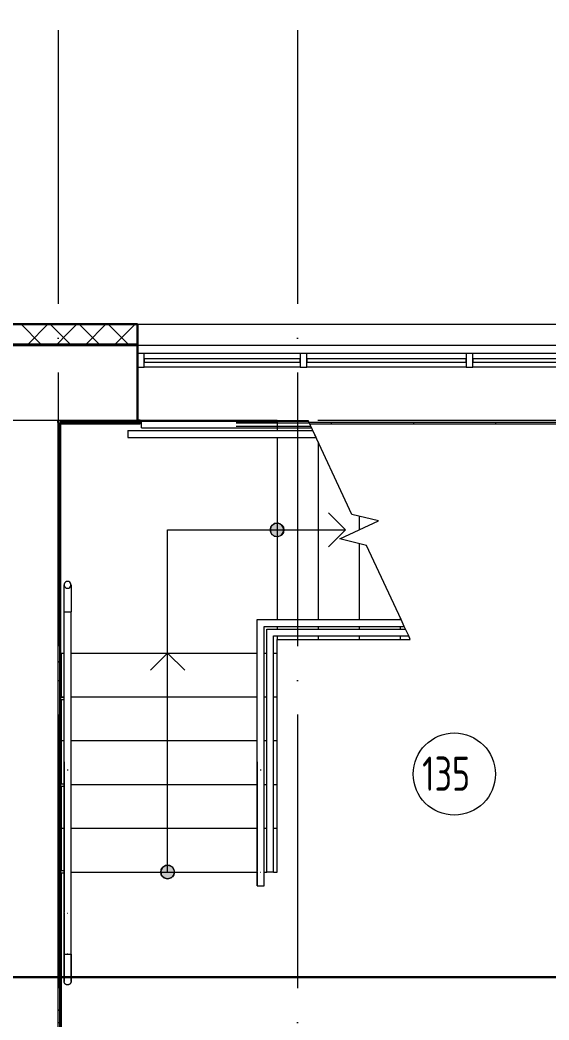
# Model space of a CAD drawing. Header units: millimetres. Extents: x -1073752 to 1436911, y -1379358 to 94781.
# Drawn here: x -1027395 to -1023531, y -875001 to -867694 of the extents above; entities that cross this region are included whole.
import ezdxf

# ---------------------------------------------------------------- set-up
doc = ezdxf.new("R2010")
doc.units = ezdxf.units.MM
doc.linetypes.add('ADSK_Линия сетки', pattern=[25, 20, -2.5, 0, -2.5])
for name, color, linetype, lineweight in [('Витраж', 7, 'Continuous', 9), ('Лестницы', 7, 'Continuous', 9), ('лс', 5, 'Continuous', 30), ('Марки помещений', 7, 'Continuous', 20), ('Ограждение', 252, 'Continuous', 9), ('Оси', 252, 'Continuous', 9), ('Панели витража', 7, 'Continuous', 9), ('Перекрытие', 252, 'Continuous', 18), ('Стены внутренние', 7, 'Continuous', 18), ('Стены наружные', 7, 'Continuous', 18), ('Стены штриховка', 7, 'Continuous', 9), ('Стрелки вверх', 7, 'Continuous', 18)]:
    doc.layers.add(name, color=color, linetype=linetype, lineweight=lineweight)
doc.styles.add('GOST Common_3', font='', dxfattribs={"height": 3.5})
doc.styles.get('GOST Common_3').set_extended_font_data('GOST 2.304 type A')
pattern_1 = [(0, (-32119.8, 96), (0, 600), []), (90, (-32119.8, 96), (-600, 4e-14), [])]

# ---------------------------------------------------------------- blocks, each defined once
blk = doc.blocks.new('1 этаж')
at = {"layer": 'Ограждение', "true_color": 0x636466}
h = blk.add_hatch(dxfattribs=at)
h.set_pattern_fill('FP_25', color=251, style=0, pattern_type=2)
h.set_pattern_definition(pattern_1)
h.paths.add_polyline_path([(-28630.8, 26831.3), (-28620.8, 26841.3), (-32871.9, 26841.3), (-32867.2, 26831.3), (-29315.7, 26831.3)])
h = blk.add_hatch(dxfattribs=at)
h.set_pattern_fill('FP_25', color=251, style=0, pattern_type=2)
h.set_pattern_definition(pattern_1)
h.paths.add_polyline_path([(-34690.8, 21056.3), (-34680.8, 21056.3), (-34680.8, 23236.9), (-34690.8, 23236.9), (-34690.8, 21327.7)])
at = {"layer": 'Стрелки вверх', "true_color": 0x636466}
h = blk.add_hatch(color=251, dxfattribs=at)
edge = h.paths.add_edge_path()
edge.add_arc((-33105.8, 26056.3), 50, 0, 360)
for points in [[(-33098.7, 26006.8), (-33073.1, 26018.5), (-33057.8, 26042.2), (-33057.8, 26070.4), (-33073.1, 26094.1), (-33098.7, 26105.8), (-33126.6, 26101.8), (-33147.9, 26083.3), (-33155.8, 26056.3), (-33147.9, 26029.2), (-33126.6, 26010.8)], [(-33905.8, 23506.3), (-33878.8, 23514.2), (-33860.3, 23535.5), (-33856.3, 23563.4), (-33868, 23589), (-33891.7, 23604.2), (-33919.9, 23604.2), (-33943.6, 23589), (-33955.3, 23563.4), (-33951.3, 23535.5), (-33932.8, 23514.2)]]:
    blk.add_hatch(color=251, dxfattribs=at).paths.add_polyline_path(points)
h = blk.add_hatch(color=251, dxfattribs=at)
edge = h.paths.add_edge_path()
edge.add_arc((-33905.8, 23556.3), 50, 0, 360)
at = {"layer": 'Витраж', "color": 251, "lineweight": 18, "true_color": 0x636466}
for p, q in [((-34075.7, 27343.8), (-34125.7, 27343.8)), ((-34125.7, 27343.8), (-34125.7, 27243.8)), ((-34075.7, 27243.8), (-34075.7, 27343.8)), ((-34125.7, 27243.8), (-34075.7, 27243.8))]:
    blk.add_line(p, q, dxfattribs=at)
at = {"layer": 'Витраж', "color": 251, "true_color": 0x636466}
for p, q in [((-32938.2, 27343.8), (-34075.7, 27343.8)), ((-31725.7, 27343.8), (-32888.2, 27343.8)), ((-30513.2, 27343.8), (-31675.7, 27343.8)), ((-32938.2, 27243.8), (-34075.7, 27243.8)), ((-31725.7, 27243.8), (-32888.2, 27243.8)), ((-30513.2, 27243.8), (-31675.7, 27243.8))]:
    blk.add_line(p, q, dxfattribs=at)
at = {"layer": 'Витраж', "color": 251, "lineweight": 18, "true_color": 0x636466, "extrusion": (0, 0, -1)}
for p, q in [((-32888.2, 27343.8), (-32938.2, 27343.8)), ((-32938.2, 27343.8), (-32938.2, 27243.8)), ((-32888.2, 27243.8), (-32888.2, 27343.8)), ((-31675.7, 27343.8), (-31725.7, 27343.8)), ((-31725.7, 27343.8), (-31725.7, 27243.8)), ((-31675.7, 27243.8), (-31675.7, 27343.8)), ((-32938.2, 27243.8), (-32888.2, 27243.8)), ((-31725.7, 27243.8), (-31675.7, 27243.8))]:
    blk.add_line(p, q, dxfattribs=at)
at = {"layer": 'Лестницы', "color": 251, "true_color": 0x636466}
for p, q in [((-33105.8, 26856.3), (-34105.8, 26856.3)), ((-33105.8, 26856.3), (-33105.8, 26781.3)), ((-33105.8, 26856.3), (-32878.8, 26856.3)), ((-33105.8, 26856.3), (-33105.8, 26781.3)), ((-32558.6, 26169.6), (-32878.8, 26856.3)), ((-33105.8, 26731.3), (-33105.8, 25401.3)), ((-33105.8, 26731.3), (-33105.8, 25401.3)), ((-32805.8, 26699.6), (-32805.8, 25401.3)), ((-32805.8, 26699.6), (-32805.8, 25401.3)), ((-32364.2, 26122.3), (-32558.6, 26169.6)), ((-32647.4, 25990.2), (-32364.2, 26122.3)), ((-32505.8, 26156.7), (-32505.8, 26056.3)), ((-32505.8, 26156.7), (-32505.8, 26056.3)), ((-32453, 25943), (-32647.4, 25990.2)), ((-32505.8, 25955.8), (-32505.8, 25401.3)), ((-32505.8, 25955.8), (-32505.8, 25401.3)), ((-32200.4, 25401.3), (-32453, 25943)), ((-32205.8, 25412.9), (-32205.8, 25401.3)), ((-32205.8, 25412.9), (-32205.8, 25401.3)), ((-33105.8, 25351.3), (-33105.8, 25331.3)), ((-33105.8, 25351.3), (-33105.8, 25331.3)), ((-33105.8, 25281.3), (-33105.8, 25256.3)), ((-33105.8, 25281.3), (-33105.8, 25256.3)), ((-32805.8, 25351.3), (-32805.8, 25331.3)), ((-32805.8, 25351.3), (-32805.8, 25331.3)), ((-32805.8, 25281.3), (-32805.8, 25256.3)), ((-32805.8, 25281.3), (-32805.8, 25256.3)), ((-32505.8, 25351.3), (-32505.8, 25331.3)), ((-32505.8, 25351.3), (-32505.8, 25331.3)), ((-32505.8, 25281.3), (-32505.8, 25256.3)), ((-32505.8, 25281.3), (-32505.8, 25256.3)), ((-32205.8, 25351.3), (-32205.8, 25331.3)), ((-32205.8, 25351.3), (-32205.8, 25331.3)), ((-32205.8, 25281.3), (-32205.8, 25256.3)), ((-32205.8, 25281.3), (-32205.8, 25256.3)), ((-32167.7, 25331.3), (-32177.1, 25351.3)), ((-32132.8, 25256.3), (-32144.4, 25281.3)), ((-33105.8, 25156.3), (-33105.8, 25256.3)), ((-33105.8, 25256.3), (-32805.8, 25256.3)), ((-32805.8, 25256.3), (-32505.8, 25256.3)), ((-32505.8, 25256.3), (-32205.8, 25256.3)), ((-32205.8, 25256.3), (-32132.8, 25256.3)), ((-34690.8, 25156.3), (-34660.8, 25156.3)), ((-34610.8, 25156.3), (-33250.8, 25156.3)), ((-33200.8, 25156.3), (-33180.8, 25156.3)), ((-33130.8, 25156.3), (-33105.8, 25156.3)), ((-33105.8, 24836.3), (-33105.8, 25156.3)), ((-34680.8, 24836.3), (-34660.8, 24836.3)), ((-34680.8, 24836.3), (-34660.8, 24836.3)), ((-34610.8, 24836.3), (-33250.8, 24836.3)), ((-34610.8, 24836.3), (-33250.8, 24836.3)), ((-33200.8, 24836.3), (-33180.8, 24836.3)), ((-33200.8, 24836.3), (-33180.8, 24836.3)), ((-33130.8, 24836.3), (-33105.8, 24836.3)), ((-33130.8, 24836.3), (-33105.8, 24836.3)), ((-33105.8, 24516.3), (-33105.8, 24836.3)), ((-34680.8, 24516.3), (-34660.8, 24516.3)), ((-34680.8, 24516.3), (-34660.8, 24516.3)), ((-34610.8, 24516.3), (-33250.8, 24516.3)), ((-34610.8, 24516.3), (-33250.8, 24516.3)), ((-33200.8, 24516.3), (-33180.8, 24516.3)), ((-33200.8, 24516.3), (-33180.8, 24516.3)), ((-33130.8, 24516.3), (-33105.8, 24516.3)), ((-33130.8, 24516.3), (-33105.8, 24516.3)), ((-33105.8, 24196.3), (-33105.8, 24516.3)), ((-34610.8, 24196.3), (-33250.8, 24196.3)), ((-34610.8, 24196.3), (-33250.8, 24196.3)), ((-33200.8, 24196.3), (-33180.8, 24196.3)), ((-33200.8, 24196.3), (-33180.8, 24196.3)), ((-33130.8, 24196.3), (-33105.8, 24196.3)), ((-33130.8, 24196.3), (-33105.8, 24196.3)), ((-33105.8, 23876.3), (-33105.8, 24196.3)), ((-34680.8, 23876.3), (-34660.8, 23876.3)), ((-34680.8, 23876.3), (-34660.8, 23876.3)), ((-34610.8, 23876.3), (-33250.8, 23876.3)), ((-34610.8, 23876.3), (-33250.8, 23876.3)), ((-33200.8, 23876.3), (-33180.8, 23876.3)), ((-33200.8, 23876.3), (-33180.8, 23876.3)), ((-33130.8, 23876.3), (-33105.8, 23876.3)), ((-33130.8, 23876.3), (-33105.8, 23876.3)), ((-33105.8, 23556.3), (-33105.8, 23876.3)), ((-34610.8, 23556.3), (-33250.8, 23556.3)), ((-34610.8, 23556.3), (-33250.8, 23556.3)), ((-33200.8, 23556.3), (-33180.8, 23556.3)), ((-33200.8, 23556.3), (-33180.8, 23556.3)), ((-33130.8, 23556.3), (-33105.8, 23556.3)), ((-33130.8, 23556.3), (-33105.8, 23556.3))]:
    blk.add_line(p, q, dxfattribs=at)
at = {"layer": 'Марки помещений', "color": 251, "true_color": 0x636466}
blk.add_circle((-31811.2, 24272), 300, dxfattribs=at)
at = {"layer": 'Ограждение', "color": 251, "true_color": 0x636466}
for p, q in [((-34680.8, 26831.3), (-34105.8, 26831.3)), ((-34105.8, 26841.3), (-34105.8, 26831.3)), ((-34096.8, 26851.3), (-33405.8, 26851.3)), ((-34096.8, 26801.3), (-34096.8, 26851.3)), ((-33405.8, 26851.3), (-32876.5, 26851.3)), ((-33405.8, 26838.8), (-32870.7, 26838.8)), ((-32867.2, 26831.3), (-28630.8, 26831.3)), ((-34196.8, 26781.3), (-34196.8, 26731.3)), ((-34196.8, 26781.3), (-33405.8, 26781.3)), ((-34096.8, 26801.3), (-33405.8, 26801.3)), ((-33405.8, 26813.8), (-32859, 26813.8)), ((-33405.8, 26801.3), (-32853.2, 26801.3)), ((-33405.8, 26781.3), (-32843.9, 26781.3)), ((-32820.6, 26731.3), (-32843.9, 26781.3)), ((-34196.8, 26731.3), (-33405.8, 26731.3)), ((-33405.8, 26731.3), (-32820.6, 26731.3)), ((-34660.8, 25456.3), (-34610.8, 25456.3)), ((-34660.8, 24836.3), (-34660.8, 25456.3)), ((-34610.8, 24836.3), (-34610.8, 25456.3)), ((-33250.8, 25401.3), (-32200.4, 25401.3)), ((-33250.8, 24836.3), (-33250.8, 25401.3)), ((-32177.1, 25351.3), (-32200.4, 25401.3)), ((-33200.8, 25351.3), (-32177.1, 25351.3)), ((-33200.8, 24836.3), (-33200.8, 25351.3)), ((-33180.8, 25331.3), (-32167.7, 25331.3)), ((-33180.8, 24836.3), (-33180.8, 25331.3)), ((-33130.8, 25281.3), (-32144.4, 25281.3)), ((-33130.8, 24836.3), (-33130.8, 25281.3)), ((-32144.4, 25281.3), (-32167.7, 25331.3)), ((-32144.4, 25281.3), (-32167.7, 25331.3)), ((-34680.8, 24836.3), (-34680.8, 25156.3)), ((-34660.8, 24832.5), (-34690.8, 24832.5)), ((-34690.8, 24817.5), (-34660.8, 24817.5)), ((-34680.8, 24832.2), (-34680.8, 24836.3)), ((-34680.8, 24198.4), (-34680.8, 24817.7)), ((-34660.8, 23256.3), (-34660.8, 24836.3)), ((-34610.8, 23256.3), (-34610.8, 24836.3)), ((-33250.8, 23556.3), (-33250.8, 24836.3)), ((-33200.8, 23556.3), (-33200.8, 24836.3)), ((-33180.8, 23556.3), (-33180.8, 24836.3)), ((-33130.8, 23556.3), (-33130.8, 24836.3)), ((-34660.8, 24361.8), (-34660.8, 23261.8)), ((-34610.8, 23261.8), (-34610.8, 24361.8)), ((-33250.8, 24361.8), (-33250.8, 23561.8)), ((-33200.8, 23561.8), (-33200.8, 24361.8)), ((-34660.8, 24198.6), (-34690.8, 24198.6)), ((-34690.8, 24183.6), (-34660.8, 24183.6)), ((-34680.8, 23564.6), (-34680.8, 24183.9)), ((-34660.8, 23564.8), (-34690.8, 23564.8)), ((-34690.8, 23549.8), (-34660.8, 23549.8)), ((-34680.8, 23236.3), (-34680.8, 23550.1)), ((-33250.8, 23556.9), (-33250.8, 23456.3)), ((-33250.8, 23456.3), (-33250.8, 23556.3)), ((-33200.8, 23456.3), (-33200.8, 23556.9)), ((-33200.8, 23456.3), (-33200.8, 23556.3)), ((-33130.8, 23556.3), (-33180.8, 23556.3)), ((-33250.8, 23456.3), (-33200.8, 23456.3)), ((-33228.1, 23456.3), (-33223.5, 23456.3)), ((-34680.8, 23236.3), (-34690.8, 23236.3)), ((-34680.8, 21056.3), (-34680.8, 23236.9)), ((-34660.8, 23256.9), (-34660.8, 22956.3)), ((-34660.8, 22956.3), (-34660.8, 23256.3)), ((-34610.8, 22956.3), (-34610.8, 23256.9)), ((-34610.8, 22956.3), (-34610.8, 23256.3)), ((-34660.8, 22956.3), (-34610.8, 22956.3)), ((-34638.1, 22956.3), (-34633.5, 22956.3)), ((-34635.8, 22956.3), (-34638.1, 22956.3)), ((-34633.5, 22956.3), (-34635.8, 22956.3))]:
    blk.add_line(p, q, dxfattribs=at)
at = {"layer": 'Ограждение', "color": 251, "true_color": 0x636466, "flags": 128}
for points in [[(-34660.8, 25456.3), (-34660.8, 25464.3), (-34660.8, 25472.3), (-34660.8, 25480.2), (-34660.8, 25488.1), (-34660.8, 25496), (-34660.8, 25503.8), (-34660.8, 25511.5), (-34660.8, 25519.2), (-34660.8, 25526.7), (-34660.8, 25534.2), (-34660.8, 25541.5), (-34660.8, 25548.6), (-34660.8, 25555.6), (-34660.8, 25562.5), (-34660.8, 25569.2), (-34660.8, 25575.7), (-34660.8, 25582), (-34660.8, 25588.1), (-34660.8, 25594.1), (-34660.8, 25599.7), (-34660.8, 25605.2), (-34660.8, 25610.4), (-34660.8, 25615.4), (-34660.8, 25620.1), (-34660.8, 25624.6), (-34660.8, 25628.7), (-34660.8, 25632.7), (-34660.8, 25636.3), (-34660.8, 25639.6), (-34660.8, 25642.7), (-34660.8, 25645.4), (-34660.8, 25647.9), (-34660.8, 25650), (-34660.8, 25651.8), (-34660.8, 25653.4), (-34660.8, 25654.6), (-34660.8, 25654.7)], [(-34635.8, 25679.9), (-34644.4, 25678.3), (-34651.9, 25674), (-34657.5, 25667.2), (-34660.4, 25659), (-34660.4, 25650.3), (-34657.5, 25642.1), (-34651.9, 25635.4), (-34644.4, 25631), (-34635.8, 25629.5)], [(-34635.8, 25629.5), (-34627.2, 25631), (-34619.7, 25635.4), (-34614.1, 25642.1), (-34611.2, 25650.3), (-34611.2, 25659), (-34614.1, 25667.2), (-34619.7, 25674), (-34627.2, 25678.3), (-34635.8, 25679.9)], [(-34610.8, 25654.7), (-34610.8, 25653.5), (-34610.8, 25652.1), (-34610.8, 25650.3), (-34610.8, 25648.2), (-34610.8, 25645.8), (-34610.8, 25643.1), (-34610.8, 25640.1), (-34610.8, 25636.8), (-34610.8, 25633.2), (-34610.8, 25629.3), (-34610.8, 25625.2), (-34610.8, 25620.7), (-34610.8, 25616), (-34610.8, 25611.1), (-34610.8, 25605.9), (-34610.8, 25600.5), (-34610.8, 25594.8), (-34610.8, 25589), (-34610.8, 25582.9), (-34610.8, 25576.6), (-34610.8, 25570.1), (-34610.8, 25563.4), (-34610.8, 25556.6), (-34610.8, 25549.6), (-34610.8, 25542.4), (-34610.8, 25535.2), (-34610.8, 25527.7), (-34610.8, 25520.2), (-34610.8, 25512.6), (-34610.8, 25504.9), (-34610.8, 25497.1), (-34610.8, 25489.2), (-34610.8, 25481.3), (-34610.8, 25473.3), (-34610.8, 25465.4), (-34610.8, 25457.4), (-34610.8, 25456.3)], [(-34638.6, 24303.3), (-34635.8, 24302.9), (-34633, 24303.3)], [(-33228.6, 24303.3), (-33225.8, 24302.9), (-33223, 24303.3)], [(-34660.8, 22956.3), (-34660.8, 22948.3), (-34660.8, 22940.3), (-34660.8, 22932.3), (-34660.8, 22924.4), (-34660.8, 22916.5), (-34660.8, 22908.7), (-34660.8, 22901), (-34660.8, 22893.4), (-34660.8, 22885.8), (-34660.8, 22878.4), (-34660.8, 22871.1), (-34660.8, 22863.9), (-34660.8, 22856.9), (-34660.8, 22850), (-34660.8, 22843.3), (-34660.8, 22836.8), (-34660.8, 22830.5), (-34660.8, 22824.4), (-34660.8, 22818.5), (-34660.8, 22812.8), (-34660.8, 22807.3), (-34660.8, 22802.1), (-34660.8, 22797.1), (-34660.8, 22792.4), (-34660.8, 22788), (-34660.8, 22783.8), (-34660.8, 22779.9), (-34660.8, 22776.2), (-34660.8, 22772.9), (-34660.8, 22769.9), (-34660.8, 22767.1), (-34660.8, 22764.7), (-34660.8, 22762.5), (-34660.8, 22760.7), (-34660.8, 22759.2), (-34660.8, 22758), (-34660.8, 22757.1), (-34660.8, 22756.5), (-34660.8, 22756.3), (-34660.8, 22756.3)], [(-34660.8, 22756.3), (-34660.8, 22756.4), (-34660.8, 22756.9), (-34660.8, 22757.7), (-34660.8, 22758.8), (-34660.8, 22760.3), (-34660.8, 22762), (-34660.8, 22764.1), (-34660.8, 22766.4), (-34660.8, 22769.1), (-34660.8, 22772.1), (-34660.8, 22775.3), (-34660.8, 22778.9), (-34660.8, 22782.7), (-34660.8, 22786.8), (-34660.8, 22791.2), (-34660.8, 22795.8), (-34660.8, 22800.8), (-34660.8, 22805.9), (-34660.8, 22811.3), (-34660.8, 22816.9), (-34660.8, 22822.8), (-34660.8, 22828.8), (-34660.8, 22835.1), (-34660.8, 22841.6), (-34660.8, 22848.2), (-34660.8, 22855), (-34660.8, 22862), (-34660.8, 22869.1), (-34660.8, 22876.4), (-34660.8, 22883.8), (-34660.8, 22891.3), (-34660.8, 22898.9), (-34660.8, 22906.6), (-34660.8, 22914.4), (-34660.8, 22922.3), (-34660.8, 22930.2), (-34660.8, 22938.1), (-34660.8, 22946.1), (-34660.8, 22954.1), (-34660.8, 22956.3)], [(-34610.8, 22956.3), (-34610.8, 22948.3), (-34610.8, 22940.3), (-34610.8, 22932.3), (-34610.8, 22924.4), (-34610.8, 22916.5), (-34610.8, 22908.7), (-34610.8, 22901), (-34610.8, 22893.4), (-34610.8, 22885.8), (-34610.8, 22878.4), (-34610.8, 22871.1), (-34610.8, 22863.9), (-34610.8, 22856.9), (-34610.8, 22850), (-34610.8, 22843.3), (-34610.8, 22836.8), (-34610.8, 22830.5), (-34610.8, 22824.4), (-34610.8, 22818.5), (-34610.8, 22812.8), (-34610.8, 22807.3), (-34610.8, 22802.1), (-34610.8, 22797.1), (-34610.8, 22792.4), (-34610.8, 22788), (-34610.8, 22783.8), (-34610.8, 22779.9), (-34610.8, 22776.2), (-34610.8, 22772.9), (-34610.8, 22769.9), (-34610.8, 22767.1), (-34610.8, 22764.7), (-34610.8, 22762.5), (-34610.8, 22760.7), (-34610.8, 22759.2), (-34610.8, 22758), (-34610.8, 22757.1), (-34610.8, 22756.5), (-34610.8, 22756.3), (-34610.8, 22756.3)], [(-34610.8, 22756.3), (-34610.8, 22756.4), (-34610.8, 22756.9), (-34610.8, 22757.7), (-34610.8, 22758.8), (-34610.8, 22760.3), (-34610.8, 22762), (-34610.8, 22764.1), (-34610.8, 22766.4), (-34610.8, 22769.1), (-34610.8, 22772.1), (-34610.8, 22775.3), (-34610.8, 22778.9), (-34610.8, 22782.7), (-34610.8, 22786.8), (-34610.8, 22791.2), (-34610.8, 22795.8), (-34610.8, 22800.8), (-34610.8, 22805.9), (-34610.8, 22811.3), (-34610.8, 22816.9), (-34610.8, 22822.8), (-34610.8, 22828.8), (-34610.8, 22835.1), (-34610.8, 22841.6), (-34610.8, 22848.2), (-34610.8, 22855), (-34610.8, 22862), (-34610.8, 22869.1), (-34610.8, 22876.4), (-34610.8, 22883.8), (-34610.8, 22891.3), (-34610.8, 22898.9), (-34610.8, 22906.6), (-34610.8, 22914.4), (-34610.8, 22922.3), (-34610.8, 22930.2), (-34610.8, 22938.1), (-34610.8, 22946.1), (-34610.8, 22954.1), (-34610.8, 22956.3)], [(-34635.8, 22731.3), (-34636.8, 22731.3), (-34637.8, 22731.3), (-34638.8, 22731.4), (-34639.8, 22731.6), (-34640.8, 22731.8), (-34641.7, 22732), (-34642.7, 22732.2), (-34643.7, 22732.5), (-34644.6, 22732.9), (-34645.5, 22733.2), (-34646.5, 22733.7), (-34647.3, 22734.1), (-34648.2, 22734.6), (-34649.1, 22735.1), (-34649.9, 22735.6), (-34650.7, 22736.2), (-34651.5, 22736.8), (-34652.3, 22737.5), (-34653, 22738.1), (-34653.7, 22738.9), (-34654.4, 22739.6), (-34655.1, 22740.3), (-34655.7, 22741.1), (-34656.3, 22741.9), (-34656.8, 22742.8), (-34657.4, 22743.6), (-34657.9, 22744.5), (-34658.3, 22745.4), (-34658.7, 22746.3), (-34659.1, 22747.2), (-34659.4, 22748.1), (-34659.8, 22749.1), (-34660, 22750.1), (-34660.2, 22751), (-34660.4, 22752), (-34660.6, 22753), (-34660.7, 22754), (-34660.8, 22755), (-34660.8, 22756), (-34660.8, 22756.3)], [(-34610.8, 22756.3), (-34610.8, 22755.3), (-34610.9, 22754.3), (-34611, 22753.3), (-34611.1, 22752.3), (-34611.3, 22751.3), (-34611.5, 22750.3), (-34611.8, 22749.4), (-34612.1, 22748.4), (-34612.4, 22747.5), (-34612.8, 22746.5), (-34613.2, 22745.6), (-34613.6, 22744.7), (-34614.1, 22743.8), (-34614.6, 22743), (-34615.2, 22742.2), (-34615.7, 22741.3), (-34616.4, 22740.5), (-34617, 22739.8), (-34617.7, 22739), (-34618.4, 22738.3), (-34619.1, 22737.7), (-34619.9, 22737), (-34620.7, 22736.4), (-34621.5, 22735.8), (-34622.3, 22735.2), (-34623.1, 22734.7), (-34624, 22734.2), (-34624.9, 22733.8), (-34625.8, 22733.3), (-34626.7, 22733), (-34627.7, 22732.6), (-34628.6, 22732.3), (-34629.6, 22732.1), (-34630.6, 22731.8), (-34631.6, 22731.6), (-34632.5, 22731.5), (-34633.5, 22731.4), (-34634.5, 22731.3), (-34635.5, 22731.3), (-34635.8, 22731.3)]]:
    blk.add_lwpolyline(points, dxfattribs=at)
at = {"layer": 'Ограждение', "color": 251, "true_color": 0x636466}
for points in [[(-33227.9, 23556.3), (-33227.2, 23556.3), (-33225.8, 23556.3), (-33224.4, 23556.3), (-33223.7, 23556.3)], [(-34637.9, 23256.3), (-34637.2, 23256.3), (-34635.8, 23256.3), (-34634.4, 23256.3), (-34633.7, 23256.3)]]:
    blk.add_open_spline(points, degree=3, dxfattribs=at)
at = {"layer": 'Оси', "color": 251, "linetype": 'ADSK_Линия сетки', "ltscale": 100, "true_color": 0x636466}
for p, q in [((-34705.8, 32206.9), (-34705.8, -33769.9)), ((-32955.8, 32206.9), (-32955.8, -33769.9)), ((-805.8, 26856.3), (-72528.1, 26856.3))]:
    blk.add_line(p, q, dxfattribs=at)
at = {"layer": 'Панели витража', "color": 251, "lineweight": 18, "true_color": 0x636466}
for p, q in [((-32938.2, 27306.3), (-34075.7, 27306.3)), ((-34075.7, 27306.3), (-34075.7, 27281.3)), ((-34075.7, 27281.3), (-32938.2, 27281.3)), ((-32938.2, 27281.3), (-32938.2, 27306.3)), ((-31725.7, 27306.3), (-32888.2, 27306.3)), ((-32888.2, 27306.3), (-32888.2, 27281.3)), ((-32888.2, 27281.3), (-31725.7, 27281.3)), ((-31725.7, 27281.3), (-31725.7, 27306.3)), ((-30513.2, 27306.3), (-31675.7, 27306.3)), ((-31675.7, 27306.3), (-31675.7, 27281.3)), ((-31675.7, 27281.3), (-30513.2, 27281.3))]:
    blk.add_line(p, q, dxfattribs=at)
at = {"layer": 'Перекрытие', "color": 251, "ltscale": 100, "true_color": 0x636466}
for p, q in [((-33105.8, 26856.3), (-34105.8, 26856.3)), ((-33105.8, 25156.3), (-33105.8, 25256.3)), ((-34690.8, 25156.3), (-34660.8, 25156.3)), ((-34610.8, 25156.3), (-33250.8, 25156.3)), ((-33200.8, 25156.3), (-33180.8, 25156.3)), ((-33130.8, 25156.3), (-33105.8, 25156.3))]:
    blk.add_line(p, q, dxfattribs=at)
at = {"layer": 'Стены внутренние', "color": 251, "lineweight": 30, "true_color": 0x636466}
for p, q in [((-34125.7, 27558.3), (-36365.8, 27558.3)), ((-34125.7, 27416.3), (-34125.7, 27558.3)), ((-34125.7, 27406.3), (-36365.8, 27406.3)), ((-34125.7, 26856.3), (-34125.7, 27406.3))]:
    blk.add_line(p, q, dxfattribs=at)
at = {"layer": 'Стены внутренние', "color": 251, "linetype": 'Continuous', "lineweight": 9, "true_color": 0x636466}
for p, q in [((-34832.8, 27416.3), (-34972.8, 27556.3)), ((-34922.3, 27416.3), (-34782.3, 27556.3)), ((-34887.4, 27556.3), (-34888.5, 27558.3)), ((-34640.8, 27436.4), (-34760.6, 27556.3)), ((-34640.8, 27485.6), (-34570.2, 27556.3)), ((-34408.5, 27416.3), (-34548.5, 27556.3)), ((-34498, 27416.3), (-34358, 27556.3)), ((-34196.4, 27416.3), (-34336.4, 27556.3)), ((-34285.9, 27416.3), (-34145.9, 27556.3)), ((-34157.5, 27558.3), (-34158.7, 27556.3)), ((-34710.2, 27416.3), (-34640.8, 27485.6)), ((-34620.6, 27416.3), (-34640.8, 27436.4))]:
    blk.add_line(p, q, dxfattribs=at)
at = {"layer": 'Стены внутренние', "color": 251, "true_color": 0x636466}
for p, q in [((-34125.7, 27558.3), (-29315.7, 27558.3)), ((-34125.7, 27406.3), (-29315.7, 27406.3)), ((-34705.8, 26856.3), (-34125.7, 26856.3)), ((-34705.8, 21041.3), (-34705.8, 26841.3))]:
    blk.add_line(p, q, dxfattribs=at)
at = {"layer": 'Стены наружные', "color": 251, "lineweight": 30, "true_color": 0x636466}
for p, q in [((-34125.7, 27406.3), (-34125.7, 27416.3)), ((-34705.8, 26856.3), (-34705.8, 26841.3)), ((-34690.8, 26841.3), (-34105.8, 26841.3)), ((-34690.8, 21041.3), (-34690.8, 26841.3)), ((-34105.8, 26856.3), (-34125.7, 26856.3)), ((-34105.8, 26841.3), (-34105.8, 26856.3))]:
    blk.add_line(p, q, dxfattribs=at)
at = {"layer": 'Стены наружные', "color": 251, "true_color": 0x636466}
for p, q in [((-34125.7, 26856.3), (-34705.8, 26856.3)), ((-34096.8, 26841.3), (-34105.8, 26841.3)), ((-33105.8, 26841.3), (-33405.8, 26841.3)), ((-29315.7, 26841.3), (-32871.9, 26841.3))]:
    blk.add_line(p, q, dxfattribs=at)
at = {"layer": 'Стены наружные', "color": 251, "linetype": 'Continuous', "lineweight": 9, "true_color": 0x636466}
for p, q in [((-34648.8, 26841.3), (-34633.8, 26856.3)), ((-34224.5, 26841.3), (-34209.5, 26856.3)), ((-34705.8, 26784.2), (-34690.8, 26799.2)), ((-34705.8, 26360), (-34690.8, 26375)), ((-34705.8, 25935.7), (-34690.8, 25950.7)), ((-34705.8, 25511.5), (-34690.8, 25526.5)), ((-34705.8, 25087.2), (-34690.8, 25102.2)), ((-34705.8, 24662.9), (-34690.8, 24677.9)), ((-34705.8, 24238.7), (-34690.8, 24253.7)), ((-34705.8, 23814.4), (-34690.8, 23829.4)), ((-34705.8, 23390.1), (-34690.8, 23405.1)), ((-34705.8, 22965.9), (-34690.8, 22980.9)), ((-34705.8, 22541.6), (-34690.8, 22556.6))]:
    blk.add_line(p, q, dxfattribs=at)
at = {"layer": 'Стены штриховка', "color": 251, "true_color": 0x636466}
for p, q in [((-34125.7, 27556.3), (-36363.8, 27556.3)), ((-34640.8, 27556.3), (-34640.8, 27558.3)), ((-36365.8, 27416.3), (-34125.7, 27416.3))]:
    blk.add_line(p, q, dxfattribs=at)
at = {"layer": 'Стрелки вверх', "color": 251, "true_color": 0x636466}
for p, q in [((-32605.8, 26056.3), (-32730.8, 26181.3)), ((-33126.6, 26101.8), (-33147.9, 26083.3)), ((-33098.7, 26105.8), (-33126.6, 26101.8)), ((-33073.1, 26094.1), (-33098.7, 26105.8)), ((-33057.8, 26070.4), (-33073.1, 26094.1)), ((-33905.8, 26056.3), (-33105.8, 26056.3)), ((-33905.8, 25156.3), (-33905.8, 26056.3)), ((-33147.9, 26083.3), (-33155.8, 26056.3)), ((-33155.8, 26056.3), (-33147.9, 26029.2)), ((-33147.9, 26029.2), (-33126.6, 26010.8)), ((-33126.6, 26010.8), (-33098.7, 26006.8)), ((-33105.8, 26056.3), (-32805.8, 26056.3)), ((-33098.7, 26006.8), (-33073.1, 26018.5)), ((-33073.1, 26018.5), (-33057.8, 26042.2)), ((-33057.8, 26042.2), (-33057.8, 26070.4)), ((-32805.8, 26056.3), (-32605.8, 26056.3)), ((-32605.8, 26056.3), (-32730.8, 25931.3)), ((-33905.8, 25156.3), (-34030.8, 25031.3)), ((-33905.8, 24836.3), (-33905.8, 25156.3)), ((-33905.8, 25156.3), (-33780.8, 25031.3)), ((-33905.8, 24516.3), (-33905.8, 24836.3)), ((-33905.8, 24196.3), (-33905.8, 24516.3)), ((-33905.8, 23876.3), (-33905.8, 24196.3)), ((-33905.8, 23556.3), (-33905.8, 23876.3)), ((-33919.9, 23604.2), (-33943.6, 23589)), ((-33891.7, 23604.2), (-33919.9, 23604.2)), ((-33868, 23589), (-33891.7, 23604.2)), ((-33943.6, 23589), (-33955.3, 23563.4)), ((-33955.3, 23563.4), (-33951.3, 23535.5)), ((-33951.3, 23535.5), (-33932.8, 23514.2)), ((-33878.8, 23514.2), (-33860.3, 23535.5)), ((-33856.3, 23563.4), (-33868, 23589)), ((-33860.3, 23535.5), (-33856.3, 23563.4)), ((-33932.8, 23514.2), (-33905.8, 23506.3)), ((-33905.8, 23506.3), (-33878.8, 23514.2))]:
    blk.add_line(p, q, dxfattribs=at)
for centre in [(-33105.8, 26056.3), (-33905.8, 23556.3)]:
    blk.add_circle(centre, 50, dxfattribs=at)
at = {"layer": 'Марки помещений', "color": 251, "true_color": 0x636466, "style": 'GOST Common_3', "width": 0.9}
blk.add_text('135', height=250, dxfattribs=at).set_placement((-32046.1, 24149.7))

msp = doc.modelspace()

# ---------------------------------------------------------------- linework, layer by layer
at = {"layer": 'лс', "color": 5}
msp.add_line((-1018864.9, -874686.7), (-1028644.3, -874686.7), dxfattribs=at)

# ---------------------------------------------------------------- block references
msp.add_blockref('1 этаж', (-992411.4, -897475.7))

doc.saveas('drawing.dxf')
